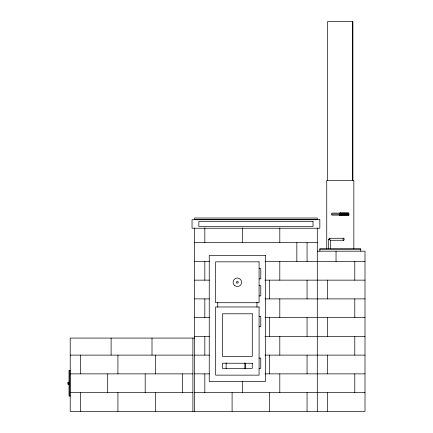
<?xml version="1.0" encoding="UTF-8"?>
<svg xmlns="http://www.w3.org/2000/svg" width="433" height="433" viewBox="0 0 433 433"><rect width="100%" height="100%" fill="white"/><g stroke="black" fill="none" stroke-linecap="round" stroke-linejoin="round"><path stroke-width="0.65" d="M348.814 215.136L348.814 213.096L331.775 213.096L331.775 215.136L348.814 215.104M348.814 213.128L341.318 213.128L348.814 213.231M331.775 214.113L348.814 214.113M339.272 214.378L348.814 214.378M339.272 214.627L348.814 214.627M339.272 214.838L348.814 214.838M339.272 215.001L348.814 215.001M194.596 219.385L317.281 219.385M329.8 238.258L343.748 238.258A1.023 0.585 -90 0 1 344.013 239.969A1.023 0.585 -90 0 1 343.028 239.514A1.023 0.585 -90 0 1 343.748 238.258M329.838 239.249L328.55 239.249L328.55 248.645M330.244 240.272L343.596 240.272M194.606 242.659L317.292 242.659M319.846 249.473L360.743 249.473M317.292 251.178L365.003 251.178L365.003 411.35L70.211 411.35L70.211 338.081L194.606 338.081M194.606 261.402L209.415 261.402M265.077 261.402L365.003 261.402M259.086 268.644L260.79 268.644L260.79 278.868L259.086 278.868M194.606 280.146L209.415 280.146M264.991 280.146L365.003 280.146M259.086 285.683L260.79 285.683L260.79 295.907L259.086 295.907M194.606 298.889L209.415 298.889M264.991 298.889L365.003 298.889M259.123 306.981L215.634 306.981L215.634 375.14L259.086 375.14L259.086 306.981M259.086 316.404L260.79 316.404L260.79 326.628L259.086 326.628M194.606 317.633L209.415 317.633M264.991 317.633L365.003 317.633M194.606 336.376L209.415 336.376M264.991 336.376L365.003 336.376M70.211 355.12L192.901 355.12M194.606 355.12L209.415 355.12M264.991 355.12L365.003 355.12M259.058 358.102L260.763 358.102L260.763 368.326L259.058 368.326M252.612 363.298L222.448 363.211L222.448 368.326L252.271 368.326L252.271 363.211M70.211 370.453L69.02 370.453L69.02 396.016L70.211 396.016M70.211 373.863L192.901 373.863M194.606 373.863L209.512 373.863M264.991 373.863L365.003 373.863M69.02 382.215L67.997 382.215L67.997 384.255L69.02 384.255M67.997 382.512L69.02 382.512M67.997 383.232L69.02 383.232M67.997 383.957L69.02 383.957M70.211 392.607L192.901 392.607M194.606 392.607L365.003 392.607M360.743 251.178L360.743 248.618L319.846 248.618L319.846 251.178M354.779 261.402L354.779 280.146M354.779 298.889L354.779 317.633M354.779 336.376L354.779 355.12M354.779 373.863L354.779 392.607M353.842 248.618L353.842 180.458L326.747 180.458L326.747 248.618M352.846 180.474L352.846 21.65L327.489 21.65L327.489 180.474M352.727 21.65L352.727 180.474M339.272 214.113L339.272 215.136M336.035 251.178L336.035 261.402M330.595 239.92L330.595 248.645M327.516 280.146L327.516 298.889M327.516 317.633L327.516 336.376M327.516 355.12L327.516 373.863M327.516 392.607L327.516 411.35M317.281 219.726L317.281 218.021L194.596 218.021L194.596 219.726M317.292 227.931L317.292 411.35M307.067 242.659L307.067 261.402M307.067 280.146L307.067 298.889M307.067 317.633L307.067 336.376M307.067 355.12L307.067 373.863M307.067 392.607L307.067 411.35M296.843 242.659L296.843 261.402M279.805 227.931L279.805 242.659M279.805 261.402L279.805 280.146M279.805 298.889L279.805 317.633M279.805 336.376L279.805 355.12M279.805 373.863L279.805 392.607M269.58 280.146L269.58 298.889M269.58 317.633L269.58 336.376M269.58 355.12L269.58 373.863M269.58 392.607L269.58 411.35M256.958 302.326L256.958 307.143M245.381 363.298L245.381 368.553M244.872 362.789L244.872 368.537M242.318 227.931L242.318 242.659M242.318 381.224L242.318 392.607M232.093 392.607L232.093 411.35M226.129 362.789L226.129 368.537M217.767 302.326L217.767 307.143M204.825 227.931L204.825 242.659M204.825 261.402L204.825 280.146M204.825 298.889L204.825 317.633M204.825 336.376L204.825 355.12M204.825 373.863L204.825 392.607M194.606 227.931L194.606 411.35M192.901 338.081L192.901 411.35M182.677 373.863L182.677 392.607M155.415 355.12L155.415 373.863M155.415 392.607L155.415 411.35M152.005 338.081L152.005 355.12M145.19 373.863L145.19 392.607M117.922 355.12L117.922 373.863M117.922 392.607L117.922 411.35M111.108 338.081L111.108 355.12M107.703 373.863L107.703 392.607M80.435 355.12L80.435 373.863M80.435 392.607L80.435 411.35M69.87 370.453L69.87 396.016M329.232 239.969A1.023 0.585 -90 0 1 329.183 238.626A1.023 0.585 -90 0 1 329.941 238.361M341.063 213.334A1.11 1.099 -90 0 0 340.571 213.047L340.295 213.009A1.11 1.099 -90 0 0 339.51 213.334M341.063 214.898A1.11 1.099 -90 0 1 340.571 215.185L340.295 215.223A1.11 1.099 -90 0 1 339.51 214.898M319.841 219.726L192.041 219.726L192.041 228.245L319.841 228.245L319.841 219.726M313.021 221.431L198.855 221.431L198.855 226.54L313.021 226.54L313.021 221.431M265.478 255.438L209.247 255.438L209.247 381.533L265.478 381.533L265.478 255.438M259.086 261.824L215.634 261.824L215.634 302.721L259.086 302.721L259.086 261.824M252.271 313.795L222.448 313.795L222.448 356.397L252.271 356.397L252.271 313.795M339.781 215.001A1.023 1.023 0 0 0 340.803 215.001A1.023 1.012 -90 0 1 340.295 215.136A1.023 1.012 -90 0 1 339.775 215.001M340.803 213.231A1.023 1.023 0 0 0 339.781 213.231A1.023 1.012 -90 0 1 340.295 213.09A1.023 1.012 -90 0 1 340.798 213.225M236.873 282.971A0.85 0.85 0 0 0 238.21 282.348A0.85 0.85 0 0 0 237.003 281.499A0.85 0.85 0 0 0 236.873 282.971M234.913 285.758A4.26 4.26 0 0 0 241.603 282.652A4.26 4.26 0 0 0 235.568 278.408A4.26 4.26 0 0 0 234.913 285.758"/></g></svg>
